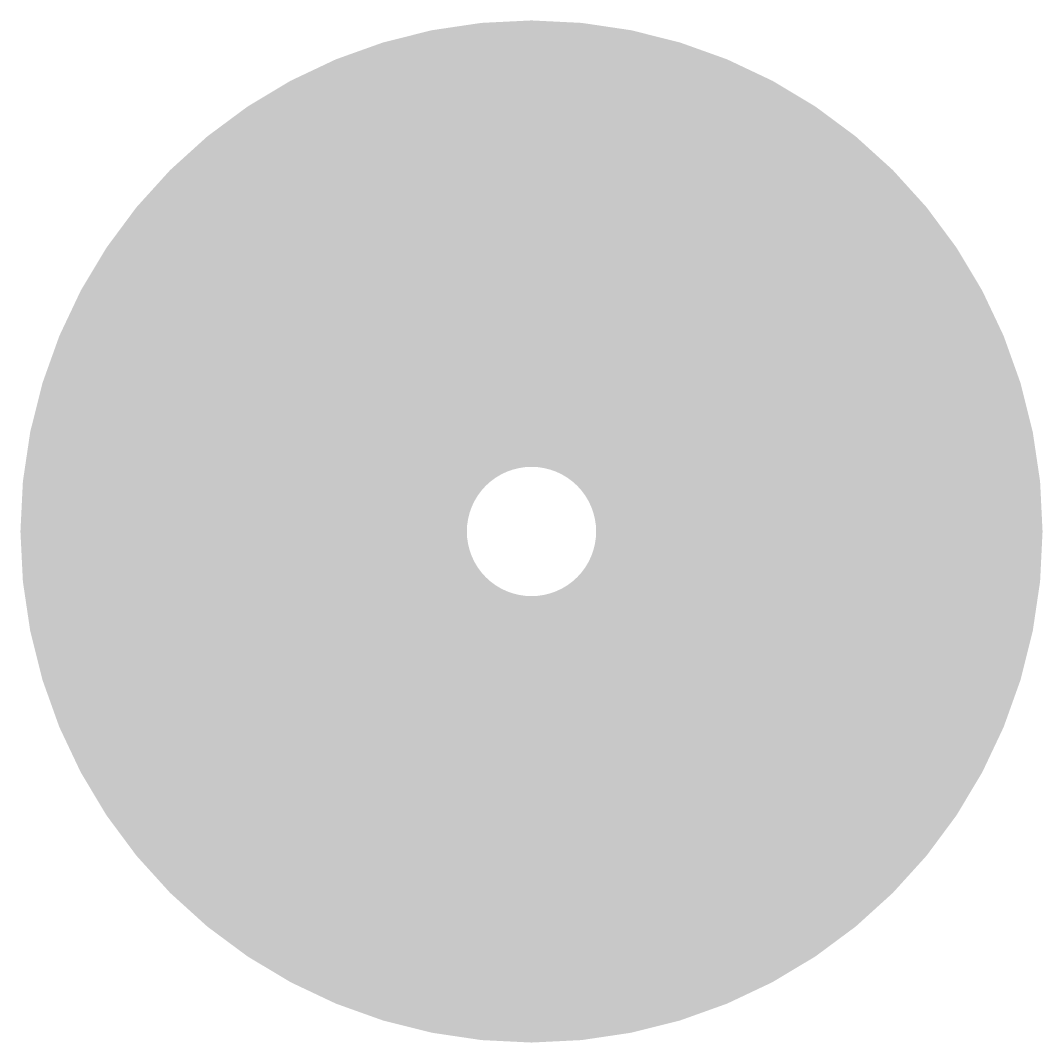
# Model space of a CAD drawing. Header units: inches. Extents: x 7.66 to 9.66, y 0.5 to 2.5.
import ezdxf

# ---------------------------------------------------------------- set-up
doc = ezdxf.new("R2010")
doc.units = ezdxf.units.IN
doc.header["$MEASUREMENT"] = 0

msp = doc.modelspace()

# ---------------------------------------------------------------- linework, layer by layer
at = {"const_width": 0.8735}
msp.add_lwpolyline([(8.0936, 1.4963, 1), (9.2201, 1.4963, 1)], format="xyb", close=True, dxfattribs=at)

doc.saveas('drawing.dxf')
